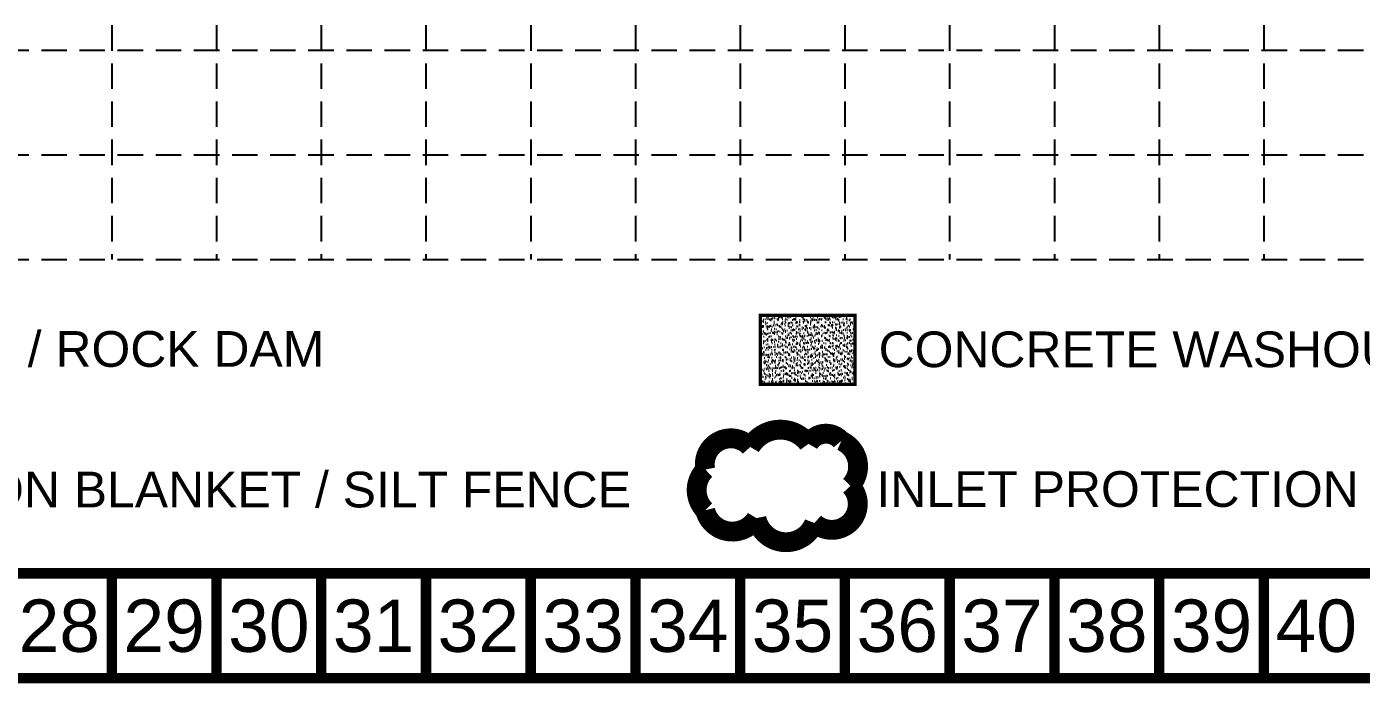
# Model space of a CAD drawing. Extents: x 3769 to 7071, y 3587 to 5652.
# Drawn here: x 5224 to 5880, y 3587 to 3910 of the extents above; entities that cross this region are included whole.
import ezdxf
from ezdxf.enums import TextEntityAlignment as Align

# ---------------------------------------------------------------- set-up
doc = ezdxf.new("R2010")
doc.units = 0
doc.header["$LTSCALE"] = 100
doc.header["$MEASUREMENT"] = 0
doc.linetypes.add('HIDDEN', pattern=[0.375, 0.25, -0.125])
for name, color, linetype in [('BASE', 7, 'CONTINUOUS'), ('GRID', 254, 'HIDDEN'), ('LEGEND', 7, 'CONTINUOUS')]:
    doc.layers.add(name, color=color, linetype=linetype)
doc.styles.add("L200'", font='ARIAL.TTF', dxfattribs={"height": 0.001969})
doc.styles.get("Standard").update_dxf_attribs({"font": 'ARIAL.TTF'})

msp = doc.modelspace()

# ---------------------------------------------------------------- hatches: boundary and pattern name
at = {"layer": 'BASE'}
h = msp.add_hatch(dxfattribs=at)
h.set_pattern_fill('AR-SAND', color=30, scale=1.358281, style=0)
h.set_pattern_definition([(37.5, (6733.7635, 3632.305), (-0.0855627, 2.617169), [0, -2.0645878, 0, -2.3090784, 0, -2.2072073]), (7.5, (6733.7635, 3632.305), (2.403855, 3.833269), [0, -1.1137908, 0, -1.8608456, 0, -0.7130978]), (327.5, (6732.0928, 3632.305), (4.229881, 0.0076866), [0, -0.6791407, 0, -2.4449066, 0, -3.1919614]), (317.5, (6732.093, 3632.305), (4.083166, 1.19213), [0, -0.3395704, 0, -1.602772, 0, -1.83368])])
h.paths.add_polyline_path([(5630.88, 3734.18), (5630.88, 3768.13), (5584.38, 3768.13), (5584.38, 3734.18)])

# ---------------------------------------------------------------- linework, layer by layer
at = {"layer": 'BASE', "const_width": 5.15}
for points in [[(3771.93, 3589.72), (7067.93, 3589.72), (7067.93, 5649.72), (3771.93, 5649.72)], [(3823.43, 3641.22), (7016.43, 3641.22), (7016.43, 5598.22), (3823.43, 5598.22)]]:
    msp.add_lwpolyline(points, close=True, dxfattribs=at)
at = {"layer": 'BASE', "color": 30, "const_width": 1.7}
msp.add_lwpolyline([(5584.38, 3734.18), (5630.88, 3734.18), (5630.88, 3768.13), (5584.38, 3768.13)], close=True, dxfattribs=at)
at = {"layer": 'BASE', "const_width": 5.15}
for points in [[(5265.43, 3589.72), (5265.43, 3641.22)], [(5316.93, 3589.72), (5316.93, 3641.22)], [(5368.43, 3589.72), (5368.43, 3641.22)], [(5419.93, 3589.72), (5419.93, 3641.22)], [(5471.43, 3589.72), (5471.43, 3641.22)], [(5522.93, 3589.72), (5522.93, 3641.22)], [(5574.43, 3589.72), (5574.43, 3641.22)], [(5625.93, 3589.72), (5625.93, 3641.22)], [(5677.43, 3589.72), (5677.43, 3641.22)], [(5728.93, 3589.72), (5728.93, 3641.22)], [(5780.43, 3589.72), (5780.43, 3641.22)], [(5831.93, 3589.72), (5831.93, 3641.22)]]:
    msp.add_lwpolyline(points, dxfattribs=at)
at = {"layer": 'GRID', "color": 252, "linetype": 'HIDDEN', "ltscale": 0.5}
for p, q in [((5265.43, 5598.22), (5265.43, 3795.49)), ((5316.93, 5598.22), (5316.93, 3795.49)), ((5368.43, 5598.22), (5368.43, 3795.49)), ((5419.93, 5598.22), (5419.93, 3795.49)), ((5471.43, 5598.22), (5471.43, 3795.49)), ((5522.93, 5598.22), (5522.93, 3795.49)), ((5574.43, 5598.22), (5574.43, 3795.49)), ((5625.93, 5598.22), (5625.93, 3795.49)), ((5677.43, 5598.22), (5677.43, 3795.49)), ((5728.93, 5598.22), (5728.93, 3795.49)), ((5780.43, 5598.22), (5780.43, 3795.49)), ((5831.93, 5598.22), (5831.93, 3795.49)), ((3824.58, 3898.49), (7017.58, 3898.49)), ((3824.58, 3846.99), (7017.58, 3846.99)), ((3824.58, 3795.49), (7017.58, 3795.49))]:
    msp.add_line(p, q, dxfattribs=at)
at = {"layer": 'LEGEND', "color": 170, "ltscale": 100, "const_width": 9.77}
msp.add_lwpolyline([(5579.38, 3703.35, 0.520567), (5579.38, 3703.35, 0.765195), (5557.29, 3692.23, 0.417879), (5557.15, 3672.22, 0.6649), (5582.4, 3668.37, 0.744833), (5610.87, 3665.98, 0.975642), (5628.6, 3684.3, 0.520567), (5624.19, 3706.37, 0.520567), (5607.99, 3704.9, 0.540264), (5579.38, 3703.35)], format="xyb", close=True, dxfattribs=at)

# ---------------------------------------------------------------- texts
at = {"layer": 'BASE'}
for s, p in [('28', (5239.68, 3615.47)), ('29', (5291.18, 3615.47)), ('30', (5342.68, 3615.47)), ('31', (5394.18, 3615.47)), ('32', (5445.68, 3615.47)), ('33', (5497.18, 3615.47)), ('34', (5548.68, 3615.47)), ('35', (5600.18, 3615.47)), ('36', (5651.68, 3615.47)), ('37', (5703.18, 3615.47)), ('38', (5754.68, 3615.47)), ('39', (5806.18, 3615.47)), ('40', (5857.68, 3615.47))]:
    msp.add_text(s, height=25.75, dxfattribs=at).set_placement(p, align=Align.MIDDLE_CENTER)
at = {"layer": 'LEGEND', "style": "L200'"}
for s, p in [('RIPRAP / ROCK DAM', (5125.97, 3742.78)), ('CONCRETE WASHOUT', (5642.48, 3742.59)), ('EROSION BLANKET / SILT FENCE', (5126.82, 3673.64)), ('INLET PROTECTION', (5641.43, 3673.88))]:
    msp.add_text(s, height=17.561, dxfattribs=at).set_placement(p)

doc.saveas('drawing.dxf')
